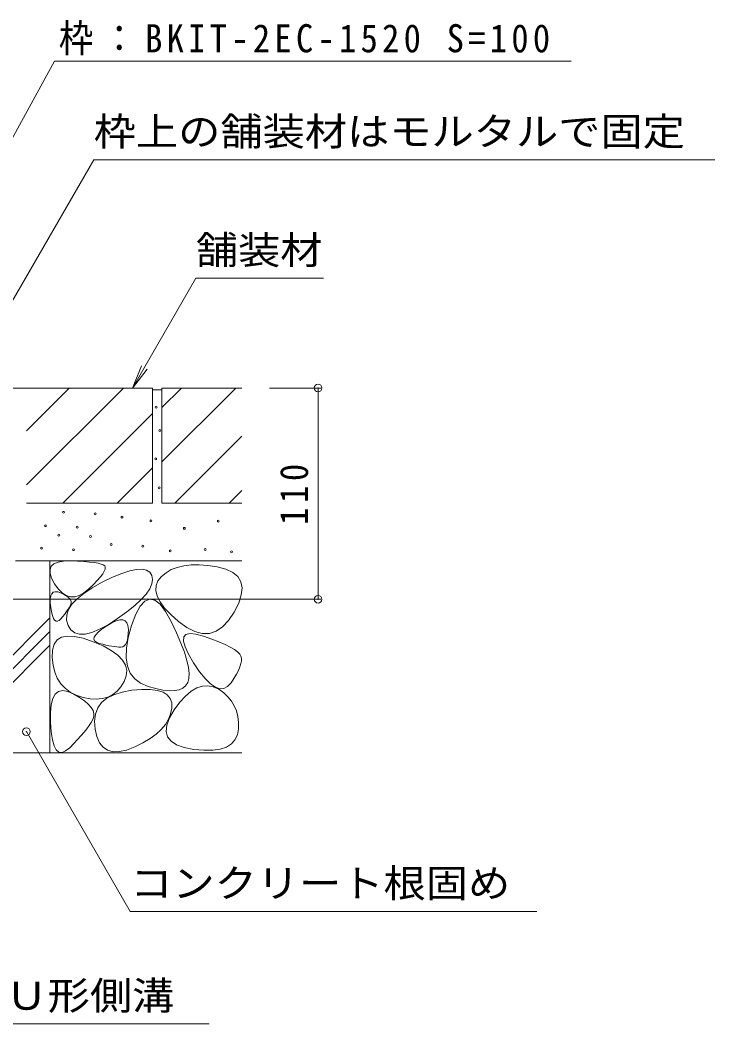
# Model space of a CAD drawing. Units: millimetres at full size, sheet at 1:5; details may follow other scales. Extents: x -1680 to 1936, y -1318 to 1367.
# Drawn here: x 849 to 1211, y -756 to -233 of the extents above; entities that cross this region are included whole.
import ezdxf
from ezdxf.enums import TextEntityAlignment as Align

# ---------------------------------------------------------------- set-up
doc = ezdxf.new("R2010")
doc.units = ezdxf.units.MM
doc.header["$LTSCALE"] = 5
doc.header["$PDMODE"] = 32
doc.header["$PDSIZE"] = 4
for name, color, linetype, lineweight in [('4-4_文字', 7, 'Continuous', 9), ('4-5_建具', 7, 'Continuous', 9), ('4-E_見え係り', 7, 'Continuous', 9)]:
    doc.layers.add(name, color=color, linetype=linetype, lineweight=lineweight)
doc.styles.add('ＭＳ ゴシック', font='')
doc.styles.get('ＭＳ ゴシック').set_extended_font_data('MS Gothic')

msp = doc.modelspace()

# ---------------------------------------------------------------- linework, layer by layer
at = {"layer": '4-4_文字'}
for p, q in [((1005.805, -424.783), (979.056, -424.783)), ((1004.305, -424.783), (1004.305, -534.783)), ((1005.805, -534.783), (808.862, -534.783))]:
    msp.add_line(p, q, dxfattribs=at)
for p in [(1004.305, -424.783), (1004.305, -534.783)]:
    msp.add_point(p, dxfattribs=at)
at = {"layer": '4-5_建具'}
for p, q in [((715.258, -531.583), (866.98, -254.499)), ((866.98, -254.499), (1136.105, -254.499)), ((777.416, -496.402), (887.433, -305.848)), ((887.433, -305.848), (1211.01, -305.848)), ((907.61, -424.783), (940.616, -367.615)), ((940.616, -367.615), (1007.192, -367.615)), ((907.61, -424.783), (912.394, -413.235)), ((907.61, -424.783), (915.22, -414.866)), ((852.36, -603.779), (906.439, -697.448)), ((906.439, -697.448), (1118.224, -697.448)), ((841.454, -756.021), (947.601, -756.021))]:
    msp.add_line(p, q, dxfattribs=at)
msp.add_point((852.36, -603.779), dxfattribs=at)
at = {"layer": '4-E_見え係り', "color": 2}
for p, q in [((917.995, -424.783), (807.995, -424.783)), ((852.499, -475.279), (902.995, -424.783)), ((874.711, -424.783), (852.499, -446.995)), ((917.995, -424.783), (917.995, -484.783)), ((917.995, -425.783), (922.995, -425.783)), ((922.995, -434.931), (933.142, -424.783)), ((922.995, -424.783), (922.995, -484.783)), ((922.995, -463.215), (961.426, -424.783)), ((964.626, -424.783), (922.995, -424.783)), ((917.995, -438.068), (871.279, -484.783)), ((929.711, -484.783), (964.626, -449.868)), ((899.564, -484.783), (917.995, -466.352)), ((964.626, -478.152), (957.995, -484.783)), ((917.995, -484.783), (852.499, -484.783)), ((922.995, -484.783), (964.626, -484.783)), ((846.732, -514.783), (964.626, -514.783)), ((864.626, -514.783), (864.626, -614.783)), ((794.39, -614.783), (864.626, -544.547)), ((801.461, -614.783), (864.626, -551.618)), ((808.532, -614.783), (864.626, -558.689)), ((792.095, -614.783), (964.626, -614.783))]:
    msp.add_line(p, q, dxfattribs=at)
for points in [[(893.148, -517.481), (893.473, -518.148), (893.41, -519.05), (892.959, -520.184), (892.121, -521.553), (890.895, -523.154), (889.282, -524.99), (887.281, -527.059), (884.892, -529.361), (882.353, -531.436), (879.902, -532.825), (877.539, -533.526), (875.263, -533.541), (873.075, -532.868), (870.974, -531.507), (868.961, -529.46), (867.036, -526.726), (865.519, -523.847), (864.73, -521.366), (864.669, -519.284), (865.337, -517.6), (866.733, -516.314), (868.858, -515.426), (871.711, -514.937), (875.292, -514.846), (879.023, -514.981), (882.326, -515.172), (885.201, -515.419), (887.647, -515.72), (889.665, -516.077), (891.254, -516.49), (892.415, -516.958)], [(931.598, -546.399), (935.937, -549.566), (940.073, -551.652), (944.007, -552.656), (947.738, -552.579), (951.267, -551.42), (954.593, -549.18), (957.717, -545.858), (960.638, -541.455), (962.967, -536.762), (964.313, -532.572), (964.677, -528.884), (964.058, -525.699), (962.457, -523.016), (959.873, -520.836), (956.307, -519.158), (951.758, -517.983), (946.894, -517.252), (942.383, -516.906), (938.224, -516.946), (934.418, -517.371), (930.964, -518.182), (927.863, -519.378), (925.114, -520.96), (922.718, -522.927), (920.914, -525.184), (919.943, -527.634), (919.804, -530.278), (920.498, -533.115), (922.024, -536.146), (924.383, -539.37), (927.574, -542.788)], [(917.678, -522.399), (918.072, -524.525), (917.717, -526.845), (916.614, -529.361), (914.762, -532.071), (912.162, -534.977), (908.813, -538.077), (904.716, -541.373), (899.87, -544.863), (894.9, -548.058), (890.429, -550.467), (886.458, -552.09), (882.986, -552.927), (880.014, -552.978), (877.541, -552.243), (875.568, -550.722), (874.094, -548.415), (873.301, -545.702), (873.371, -542.961), (874.303, -540.194), (876.098, -537.399), (878.755, -534.577), (882.275, -531.729), (886.657, -528.854), (891.902, -525.951), (897.271, -523.344), (902.027, -521.355), (906.169, -519.984), (909.698, -519.231), (912.613, -519.096), (914.915, -519.579), (916.603, -520.68)], [(875.534, -537.396), (875.179, -538.158), (874.74, -538.97), (874.219, -539.834), (873.616, -540.749), (872.929, -541.714), (872.16, -542.732), (871.308, -543.8), (870.373, -544.919), (869.436, -545.829), (868.576, -546.268), (867.793, -546.236), (867.088, -545.734), (866.46, -544.761), (865.909, -543.317), (865.436, -541.402), (865.04, -539.017), (864.809, -536.606), (864.827, -534.616), (865.097, -533.045), (865.617, -531.895), (866.387, -531.165), (867.408, -530.854), (868.679, -530.964), (870.201, -531.494), (871.726, -532.233), (873.005, -532.972), (874.04, -533.711), (874.829, -534.449), (875.373, -535.187), (875.672, -535.924), (875.726, -536.66)], [(936.406, -578.255), (937.028, -576.152), (937.165, -573.515), (936.818, -570.344), (935.986, -566.639), (934.67, -562.4), (932.869, -557.627), (930.584, -552.32), (927.814, -546.479), (924.856, -541.165), (922.006, -537.44), (919.264, -535.303), (916.63, -534.755), (914.104, -535.795), (911.686, -538.424), (909.376, -542.641), (907.174, -548.447), (905.429, -554.718), (904.489, -560.333), (904.355, -565.29), (905.026, -569.591), (906.503, -573.234), (908.785, -576.221), (911.873, -578.55), (915.766, -580.223), (919.848, -581.368), (923.5, -582.116), (926.724, -582.466), (929.518, -582.419), (931.884, -581.974), (933.82, -581.132), (935.328, -579.892)], [(901.602, -559.688), (900.552, -559.688), (899.4, -559.621), (898.146, -559.487), (896.791, -559.286), (895.334, -559.019), (893.776, -558.684), (892.115, -558.284), (890.353, -557.816), (888.827, -557.234), (887.876, -556.492), (887.498, -555.589), (887.695, -554.524), (888.466, -553.299), (889.811, -551.912), (891.73, -550.365), (894.223, -548.656), (896.831, -547.12), (899.096, -546.09), (901.018, -545.565), (902.595, -545.547), (903.83, -546.034), (904.721, -547.026), (905.268, -548.525), (905.472, -550.529), (905.44, -552.647), (905.278, -554.487), (904.988, -556.049), (904.569, -557.333), (904.021, -558.339), (903.343, -559.066), (902.537, -559.516)], [(903.278, -577.695), (901.579, -580.459), (899.6, -582.726), (897.343, -584.497), (894.806, -585.771), (891.991, -586.549), (888.896, -586.83), (885.523, -586.615), (881.87, -585.903), (878.301, -584.738), (875.177, -583.164), (872.499, -581.18), (870.266, -578.787), (868.479, -575.984), (867.137, -572.772), (866.241, -569.15), (865.79, -565.119), (865.925, -561.284), (866.786, -558.252), (868.373, -556.022), (870.686, -554.595), (873.725, -553.97), (877.49, -554.148), (881.981, -555.128), (887.198, -556.911), (892.332, -559.147), (896.573, -561.486), (899.922, -563.929), (902.378, -566.475), (903.942, -569.125), (904.613, -571.878), (904.392, -574.735)], [(964.149, -564.412), (964.372, -565.555), (964.345, -566.87), (964.069, -568.355), (963.543, -570.012), (962.768, -571.84), (961.743, -573.839), (960.469, -576.009), (958.945, -578.35), (957.199, -580.312), (955.256, -581.342), (953.118, -581.441), (950.784, -580.61), (948.253, -578.847), (945.527, -576.153), (942.605, -572.528), (939.487, -567.972), (936.755, -563.361), (934.988, -559.569), (934.189, -556.597), (934.356, -554.445), (935.49, -553.112), (937.591, -552.6), (940.658, -552.907), (944.691, -554.034), (948.948, -555.541), (952.683, -556.988), (955.897, -558.375), (958.59, -559.703), (960.761, -560.97), (962.412, -562.177), (963.541, -563.325)], [(962.798, -602.271), (962.247, -605.432), (961.025, -608.073), (959.133, -610.195), (956.57, -611.799), (953.337, -612.884), (949.433, -613.449), (944.859, -613.496), (939.614, -613.023), (934.571, -612.062), (930.602, -610.641), (927.707, -608.762), (925.886, -606.423), (925.139, -603.626), (925.466, -600.369), (926.867, -596.654), (929.342, -592.479), (932.34, -588.458), (935.309, -585.201), (938.25, -582.709), (941.162, -580.983), (944.046, -580.022), (946.901, -579.825), (949.728, -580.394), (952.526, -581.727), (955.123, -583.55), (957.344, -585.585), (959.191, -587.833), (960.662, -590.295), (961.759, -592.97), (962.48, -595.857), (962.827, -598.958)], [(886.995, -597.443), (886.119, -598.958), (885.062, -600.565), (883.824, -602.263), (882.405, -604.052), (880.805, -605.932), (879.024, -607.903), (877.061, -609.966), (874.918, -612.119), (872.807, -613.837), (870.943, -614.592), (869.324, -614.384), (867.952, -613.213), (866.825, -611.079), (865.945, -607.983), (865.31, -603.923), (864.922, -598.901), (864.879, -593.856), (865.279, -589.728), (866.123, -586.518), (867.411, -584.225), (869.143, -582.849), (871.318, -582.39), (873.936, -582.849), (876.999, -584.225), (880.029, -586.036), (882.55, -587.803), (884.563, -589.523), (886.067, -591.198), (887.062, -592.828), (887.548, -594.412), (887.526, -595.95)], [(928.086, -591.535), (927.503, -594.484), (926.399, -597.312), (924.774, -600.017), (922.628, -602.6), (919.96, -605.06), (916.772, -607.399), (913.063, -609.615), (908.832, -611.708), (904.579, -613.342), (900.8, -614.176), (897.497, -614.211), (894.669, -613.448), (892.316, -611.886), (890.438, -609.524), (889.036, -606.364), (888.108, -602.405), (887.805, -598.276), (888.276, -594.607), (889.522, -591.396), (891.541, -588.645), (894.335, -586.353), (897.903, -584.52), (902.246, -583.146), (907.362, -582.232), (912.501, -581.778), (916.913, -581.786), (920.595, -582.256), (923.55, -583.188), (925.777, -584.582), (927.275, -586.437), (928.044, -588.755)]]:
    msp.add_lwpolyline(points, close=True, dxfattribs=at)
at = {"layer": '4-E_見え係り'}
for centre in [(919.962, -434.797), (921.857, -446.9), (919.718, -461.693), (921.552, -476.792), (871.669, -489.51), (888.211, -490.315), (902.164, -492.017), (862.252, -496.492), (917.265, -493.965), (952.337, -494.128), (869.234, -501.363), (878.793, -497.297), (885.775, -502.168), (934.638, -497.862), (896.502, -506.312), (913.043, -507.117), (860.303, -508.183), (876.845, -508.988), (927.332, -509.553), (945.517, -508.903), (959.156, -510.04)]:
    msp.add_circle(centre, 0.5, dxfattribs=at)

# ---------------------------------------------------------------- texts
at = {"layer": '4-4_文字', "color": 2, "insert": (999.305, -496.033), "char_height": 14.66, "attachment_point": 7, "rotation": 90, "style": 'ＭＳ ゴシック'}
msp.add_mtext('\\T1.27;\\W0.9;110', dxfattribs=at)
at = {"layer": '4-5_建具', "color": 2, "style": 'ＭＳ ゴシック', "width": 1.1}
for s, p in [('枠上の舗装材はモルタルで固定', (887.433, -302.848)), ('舗装材', (940.616, -364.615)), ('コンクリート根固め', (906.439, -694.448)), ('Ｕ形側溝', (841.454, -753.021))]:
    msp.add_text(s, height=14.66, dxfattribs=at).set_placement(p, align=Align.BOTTOM_LEFT)
at = {"layer": '4-5_建具', "color": 2, "insert": (869.248, -251.499), "char_height": 14.66, "attachment_point": 7, "style": 'ＭＳ ゴシック'}
msp.add_mtext('\\T1.25;\\W0.9;枠：BKIT-2EC-1520\\~S=100', dxfattribs=at)

doc.saveas('drawing.dxf')
